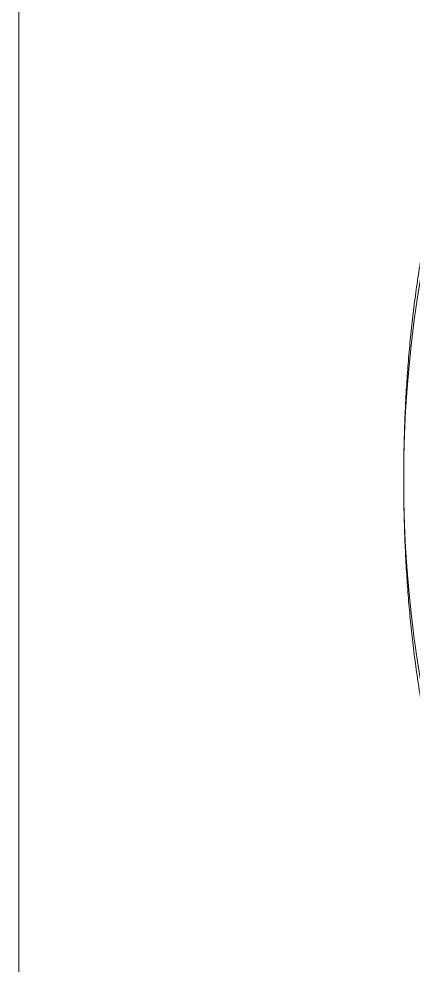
# Model space of a CAD drawing. Header units: metres. Extents: x -13316 to 152404, y -3899 to 30226.
# Drawn here: x 113233.5 to 113303.8, y 513.2 to 682.1 of the extents above; entities that cross this region are included whole.
import ezdxf
from ezdxf.xclip import XClip

# ---------------------------------------------------------------- set-up
doc = ezdxf.new("R2010")
doc.units = ezdxf.units.M
doc.header["$LTSCALE"] = 100
doc.header["$MEASUREMENT"] = 0
doc.header["$XCLIPFRAME"] = 0
doc.layers.get('0').update_dxf_attribs({"color": 9, "lineweight": 9})
for name, color, linetype, lineweight in [('04', 9, 'Continuous', 9), ('06D', 9, 'Continuous', 9), ('40M', 9, 'Continuous', 9)]:
    doc.layers.add(name, color=color, linetype=linetype, lineweight=lineweight)

# ---------------------------------------------------------------- blocks, each defined once
blk = doc.blocks.new('p-araba-polo')
for points in [[(3.8174, 0.6444), (3.8199, 0.638), (3.8249, 0.6251), (3.8318, 0.6056), (3.8384, 0.5859), (3.8446, 0.566), (3.8505, 0.5459), (3.856, 0.5257), (3.8613, 0.5053), (3.8662, 0.4849), (3.8708, 0.4643), (3.8752, 0.4436), (3.8792, 0.4228), (3.883, 0.4019), (3.8866, 0.3809), (3.8899, 0.3599), (3.893, 0.3389), (3.8958, 0.3178), (3.8985, 0.2966), (3.9009, 0.2755), (3.9031, 0.2543), (3.9051, 0.2331), (3.9069, 0.2119), (3.9086, 0.1907), (3.91, 0.1695), (3.9113, 0.1483), (3.9123, 0.1271), (3.9133, 0.1059), (3.914, 0.0847), (3.9146, 0.0635), (3.915, 0.0423), (3.9152, 0.0212), (3.9153, 0.0071), (3.9153, 0)], [(3.8174, -0.6444), (3.8199, -0.638), (3.8249, -0.6251), (3.8318, -0.6056), (3.8384, -0.5859), (3.8446, -0.566), (3.8505, -0.5459), (3.856, -0.5257), (3.8613, -0.5053), (3.8662, -0.4849), (3.8708, -0.4643), (3.8752, -0.4435), (3.8792, -0.4228), (3.883, -0.4019), (3.8866, -0.3809), (3.8899, -0.3599), (3.893, -0.3389), (3.8958, -0.3178), (3.8985, -0.2966), (3.9009, -0.2755), (3.9031, -0.2543), (3.9051, -0.2331), (3.9069, -0.2119), (3.9086, -0.1907), (3.91, -0.1695), (3.9113, -0.1483), (3.9123, -0.1271), (3.9133, -0.1059), (3.914, -0.0847), (3.9146, -0.0635), (3.915, -0.0423), (3.9152, -0.0212), (3.9153, -0.007), (3.9153, 0)]]:
    blk.add_open_spline(points, degree=3, knots=[0, 0, 0, 0, 0.031503, 0.063111, 0.094824, 0.126637, 0.158547, 0.190546, 0.222628, 0.254786, 0.287011, 0.319297, 0.351636, 0.384021, 0.416445, 0.448899, 0.481372, 0.513858, 0.546357, 0.578861, 0.611362, 0.643854, 0.676332, 0.708795, 0.741239, 0.773662, 0.806063, 0.838441, 0.870794, 0.903125, 0.935433, 0.967723, 1, 1, 1, 1])
for points, degree in [([(3.9153, 0), (3.9153, 0), (3.9153, 0), (3.9154, 0), (3.9154, 0)], 4), ([(3.9153, 0), (3.9154, 0), (3.9154, 0), (3.9154, 0), (3.9154, 0), (3.9154, 0), (3.9154, 0)], 6), ([(3.9153, 0), (3.9153, 0), (3.9153, 0), (3.9154, 0), (3.9154, 0)], 4), ([(3.9153, 0), (3.9154, 0), (3.9154, 0), (3.9154, 0), (3.9154, 0), (3.9154, 0), (3.9154, 0)], 6)]:
    blk.add_open_spline(points, degree=degree)
at = {"layer": '40M'}
blk.add_lwpolyline([(3.8172, -0.6448, 0.152071), (3.8172, 0.6448, 0.097947)], format="xyb", dxfattribs=at)
blk = doc.blocks.new('p-cati_vw')
at = {"layer": '06D'}
blk.add_lwpolyline([(2883.6, -3065.03), (3133.6, -3065.03), (3133.6, -3565.03), (2883.6, -3565.03)], close=True, dxfattribs=at)
at = {"layer": '04'}
ref = blk.add_blockref('p-araba-polo', (3003.79, -3104.79), dxfattribs=dict(at, xscale=100, yscale=100, zscale=100, rotation=270))
XClip(ref).set_block_clipping_path([(-0.0924763951, -0.9835002962), (4.0650970395, 0.9845199444)])

msp = doc.modelspace()

# ---------------------------------------------------------------- block references
at = {"layer": '06D', "rotation": 269.9999999998917}
msp.add_blockref('p-cati_vw', (116798.49, 3603.68), dxfattribs=at)

doc.saveas('drawing.dxf')
